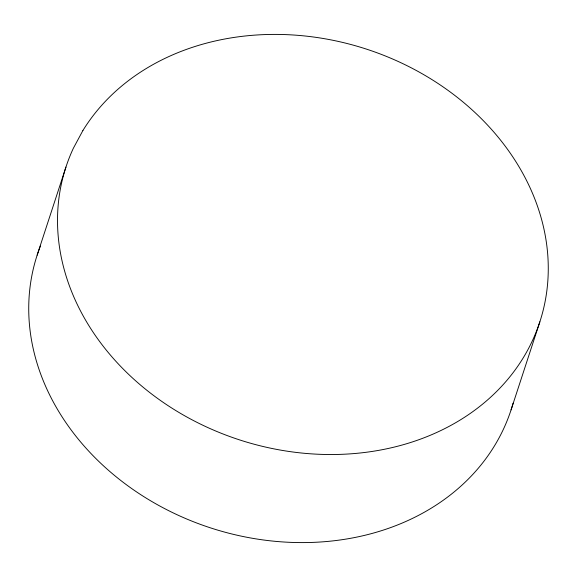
<?xml version="1.0" encoding="UTF-8"?>
<svg xmlns="http://www.w3.org/2000/svg" width="577" height="577" viewBox="0 0 577 577"><rect width="100%" height="100%" fill="white"/><g stroke="black" fill="none" stroke-linecap="round" stroke-linejoin="round"><path stroke-width="0.87" d="M37.144 255.178L65.929 167.106M511.071 409.894L539.856 321.822M513.104 403.179A249.271 205.434 18.1 0 1 208.874 527.335A249.271 205.434 18.1 0 1 40.397 246.098M82.915 130.496L73.315 148.339A249.271 205.434 18.1 0 0 334.703 454.503A249.271 205.434 18.1 0 0 502.473 142.569A249.271 205.434 18.1 0 0 82.915 130.496"/></g></svg>
